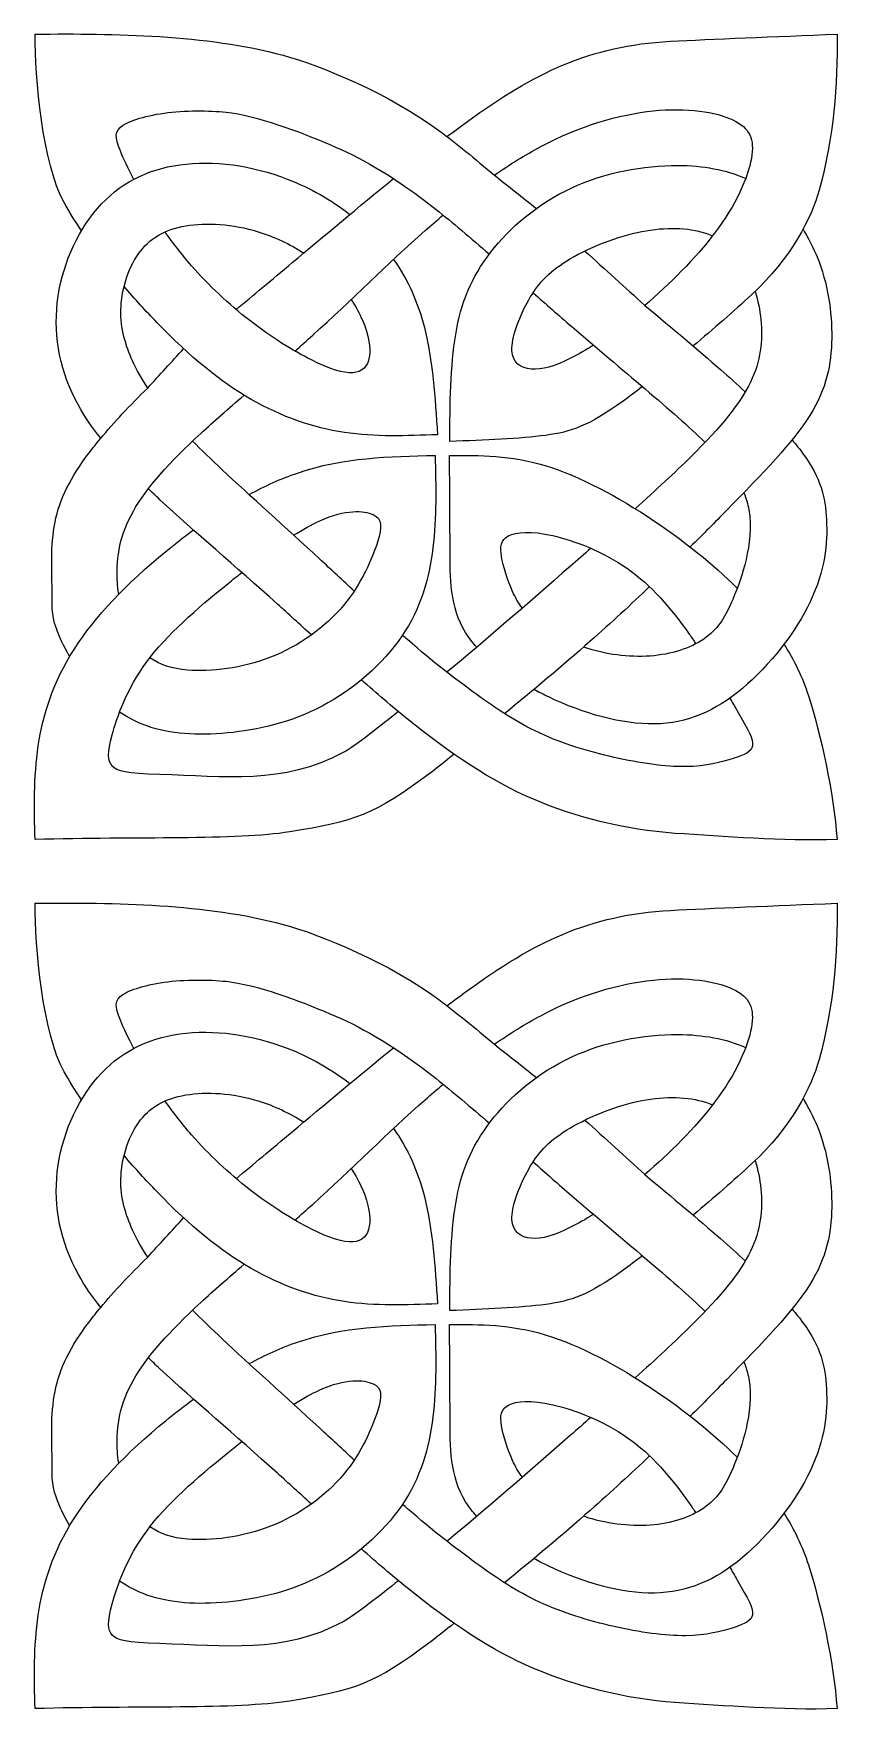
# Model space of a CAD drawing. Header units: millimetres. Extents: x 167 to 430, y 26 to 411.
# Drawn here: x 167 to 216.5, y 25.6 to 128.8 of the extents above; entities that cross this region are included whole.
import ezdxf

# ---------------------------------------------------------------- set-up
doc = ezdxf.new("R2010")
doc.units = ezdxf.units.MM
doc.layers.add('Default', color=7, linetype='Continuous')
doc.layers.add('DV1_Layer_1', color=7, linetype='Continuous')

# ---------------------------------------------------------------- blocks, each defined once
blk = doc.blocks.new('SE')
at = {"layer": 'DV1_Layer_1', "color": 7, "linetype": 'Continuous'}
for points, knots in [([(169.98, 116.69), (169.59, 117.27), (169.23, 117.86), (168.92, 118.42), (167.58, 120.84), (167.13, 126.07), (167.13, 128.79), (172.05, 128.83), (177.6, 128.77), (182.39, 127.49), (184.71, 126.87), (189.03, 125.06), (191.97, 122.86), (193.04, 122.07), (194.2, 121.12), (195.39, 120.11)], [0, 0, 0, 0, 0.166667, 0.166667, 0.166667, 0.333333, 0.333333, 0.333333, 0.5, 0.5, 0.5, 0.666667, 0.666667, 0.666667, 1, 1, 1, 1]), ([(192.47, 122.48), (192.91, 122.81), (193.33, 123.12), (193.74, 123.42), (197.81, 126.37), (201.22, 128.08), (206.22, 128.35), (208.73, 128.48), (212.6, 128.63), (216.47, 128.79), (216.5, 125.62), (216.27, 122.47), (215.37, 119.18), (214.92, 117.53), (213.64, 114.98), (211.21, 112.75), (210.13, 111.75), (208.87, 110.65), (207.62, 109.6)], [0, 0, 0, 0, 0.142857, 0.142857, 0.142857, 0.285714, 0.285714, 0.285714, 0.428571, 0.428571, 0.428571, 0.571429, 0.571429, 0.571429, 0.714286, 0.714286, 0.714286, 1, 1, 1, 1]), ([(173.2, 119.85), (172.86, 120.52), (172.57, 121.13), (172.38, 121.6), (172.03, 122.45), (172, 122.83), (172.54, 123.18), (173.09, 123.53), (174.23, 123.85), (175.55, 123.99), (176.87, 124.12), (178.37, 124.07), (179.23, 123.94), (181.22, 123.65), (183.82, 122.61), (185.62, 121.84), (187.42, 121.06), (189.39, 119.91), (191.8, 118), (192.82, 117.2), (193.92, 116.26), (195.08, 115.25)], [0, 0, 0, 0, 0.125, 0.125, 0.125, 0.25, 0.25, 0.25, 0.375, 0.375, 0.375, 0.5, 0.5, 0.5, 0.625, 0.625, 0.625, 0.75, 0.75, 0.75, 1, 1, 1, 1]), ([(195.39, 120.11), (196.33, 120.77), (197.28, 121.36), (198.24, 121.87), (200.64, 123.15), (203.06, 123.85), (207.25, 124.28), (209.02, 124), (210.06, 123.51), (211.1, 123.02), (211.41, 122.32), (211.2, 121.14), (210.99, 119.96), (210.27, 118.3), (208.93, 116.54), (207.77, 114.99), (206.12, 113.37), (204.65, 112.09)], [0, 0, 0, 0, 0.142857, 0.142857, 0.142857, 0.285714, 0.285714, 0.428571, 0.428571, 0.428571, 0.571429, 0.571429, 0.571429, 0.714286, 0.714286, 0.714286, 1, 1, 1, 1]), ([(171.17, 103.92), (170.64, 104.59), (170.18, 105.26), (169.8, 105.95), (168.69, 107.95), (168.26, 110.11), (168.5, 112.26), (168.74, 114.41), (169.65, 116.55), (170.97, 118.06), (172.28, 119.58), (173.99, 120.47), (176.04, 120.75), (178.09, 121.04), (180.47, 120.72), (182.65, 119.87), (184.05, 119.33), (185.36, 118.58), (186.5, 117.69)], [0, 0, 0, 0, 0.142857, 0.142857, 0.142857, 0.285714, 0.285714, 0.285714, 0.428571, 0.428571, 0.428571, 0.571429, 0.571429, 0.571429, 0.714286, 0.714286, 0.714286, 1, 1, 1, 1]), ([(179.5, 111.84), (180.54, 112.71), (181.68, 113.66), (182.95, 114.73), (184.85, 116.32), (187.05, 118.17), (189.19, 119.9)], [0, 0, 0, 0, 0.333333, 0.333333, 0.333333, 1, 1, 1, 1]), ([(204.5, 107.1), (204.08, 106.77), (203.68, 106.48), (203.32, 106.21), (201.15, 104.66), (200.13, 104.32), (198.54, 104.1), (196.96, 103.89), (194.8, 103.81), (192.64, 103.72), (192.66, 106.04), (192.68, 108.36), (193.01, 110.31), (193.33, 112.25), (193.97, 113.82), (195.15, 115.35), (196.33, 116.88), (198.06, 118.36), (200.12, 119.32), (202.18, 120.28), (204.58, 120.72), (206.68, 120.71), (208.24, 120.7), (209.64, 120.45), (210.85, 119.91)], [0, 0, 0, 0, 0.111111, 0.111111, 0.111111, 0.222222, 0.222222, 0.222222, 0.333333, 0.333333, 0.333333, 0.444444, 0.444444, 0.444444, 0.555556, 0.555556, 0.555556, 0.666667, 0.666667, 0.666667, 0.777778, 0.777778, 0.777778, 1, 1, 1, 1]), ([(183.12, 109.29), (183.48, 109.61), (183.85, 109.93), (184.21, 110.26), (186.6, 112.42), (188.82, 114.66), (191.13, 116.7), (191.5, 117.02), (191.87, 117.34), (192.24, 117.66)], [0, 0, 0, 0, 0.25, 0.25, 0.25, 0.5, 0.5, 0.5, 1, 1, 1, 1]), ([(174.06, 107.01), (173.69, 107.57), (173.39, 108.11), (173.13, 108.68), (172.7, 109.63), (172.38, 110.65), (172.41, 111.83), (172.44, 113), (172.82, 114.33), (173.49, 115.27), (174.15, 116.22), (175.11, 116.77), (176.4, 116.99), (177.68, 117.21), (179.3, 117.11), (180.85, 116.63), (181.84, 116.33), (182.81, 115.87), (183.66, 115.32)], [0, 0, 0, 0, 0.142857, 0.142857, 0.142857, 0.285714, 0.285714, 0.285714, 0.428571, 0.428571, 0.428571, 0.571429, 0.571429, 0.571429, 0.714286, 0.714286, 0.714286, 1, 1, 1, 1]), ([(186.58, 112.46), (186.87, 112.02), (187.09, 111.59), (187.27, 111.19), (187.69, 110.23), (187.79, 109.47), (187.69, 108.91), (187.59, 108.35), (187.27, 107.99), (186.69, 107.95), (186.1, 107.91), (185.24, 108.18), (184.13, 108.74), (183.01, 109.3), (181.64, 110.15), (180.34, 111.16), (179.04, 112.17), (177.81, 113.34), (176.76, 114.53), (176.16, 115.22), (175.63, 115.91), (175.13, 116.62)], [0, 0, 0, 0, 0.125, 0.125, 0.125, 0.25, 0.25, 0.25, 0.375, 0.375, 0.375, 0.5, 0.5, 0.5, 0.625, 0.625, 0.625, 0.75, 0.75, 0.75, 1, 1, 1, 1]), ([(201.48, 109.65), (200.99, 109.33), (200.54, 109.08), (200.12, 108.87), (199.09, 108.34), (198.31, 108.12), (197.66, 108.17), (197.01, 108.23), (196.51, 108.57), (196.47, 109.33), (196.44, 110.1), (196.88, 111.28), (197.4, 112.25), (197.92, 113.22), (198.52, 113.96), (199.63, 114.7), (200.74, 115.43), (202.37, 116.14), (203.89, 116.52), (205.4, 116.89), (206.81, 116.93), (207.95, 116.66), (208.26, 116.59), (208.54, 116.49), (208.81, 116.38)], [0, 0, 0, 0, 0.111111, 0.111111, 0.111111, 0.222222, 0.222222, 0.222222, 0.333333, 0.333333, 0.333333, 0.444444, 0.444444, 0.444444, 0.555556, 0.555556, 0.555556, 0.666667, 0.666667, 0.666667, 0.777778, 0.777778, 0.777778, 1, 1, 1, 1]), ([(214.38, 116.79), (214.61, 116.39), (215.07, 115.51), (215.24, 115.09), (215.91, 113.45), (216.16, 111.69), (216.14, 110.08), (216.12, 108.46), (215.83, 106.99), (214.79, 105.32), (213.74, 103.65), (211.94, 101.79), (209.66, 99.47), (208.97, 98.76), (208.23, 98.01), (207.44, 97.23)], [0, 0, 0, 0, 0.166667, 0.166667, 0.166667, 0.333333, 0.333333, 0.333333, 0.5, 0.5, 0.5, 0.666667, 0.666667, 0.666667, 1, 1, 1, 1]), ([(189.19, 114.93), (190.08, 113.66), (190.69, 112.28), (191.08, 110.74), (191.6, 108.72), (191.74, 106.43), (191.89, 104.14), (189.98, 104.07), (188.07, 103.99), (186.16, 104.28), (184.24, 104.57), (182.32, 105.23), (180.43, 106.31), (178.54, 107.4), (176.68, 108.91), (174.62, 111.05), (173.96, 111.73), (173.27, 112.48), (172.61, 113.26)], [0, 0, 0, 0, 0.142857, 0.142857, 0.142857, 0.285714, 0.285714, 0.285714, 0.428571, 0.428571, 0.428571, 0.571429, 0.571429, 0.571429, 0.714286, 0.714286, 0.714286, 1, 1, 1, 1]), ([(197.77, 112.87), (198.55, 112.19), (199.34, 111.49), (200.15, 110.79), (203.19, 108.17), (206.43, 105.55), (208.35, 103.67)], [0, 0, 0, 0, 0.333333, 0.333333, 0.333333, 1, 1, 1, 1]), ([(211.44, 112.96), (211.61, 112.39), (211.72, 111.8), (211.78, 111.22), (211.92, 109.92), (211.77, 108.68), (211.14, 107.37), (210.51, 106.07), (209.4, 104.69), (207.47, 102.78), (206.5, 101.82), (205.32, 100.73), (204.05, 99.58)], [0, 0, 0, 0, 0.2, 0.2, 0.2, 0.4, 0.4, 0.4, 0.6, 0.6, 0.6, 1, 1, 1, 1]), ([(204.65, 112.09), (206.39, 110.63), (207.9, 109.38), (209.3, 108.15), (209.83, 107.69), (210.34, 107.23), (210.82, 106.78)], [0, 0, 0, 0, 0.333333, 0.333333, 0.333333, 1, 1, 1, 1]), ([(169.26, 90.5), (168.9, 91.12), (168.62, 91.72), (168.44, 92.21), (168.11, 93.14), (168.19, 93.64), (168.18, 94.68), (168.17, 95.72), (168.07, 97.31), (168.36, 98.75), (168.64, 100.2), (169.32, 101.51), (170.45, 103.02), (170.68, 103.31), (170.91, 103.61), (171.17, 103.92), (171.97, 104.88), (172.94, 105.92), (174.06, 107.01)], [0, 0, 0, 0, 0.142857, 0.142857, 0.142857, 0.285714, 0.285714, 0.285714, 0.428571, 0.428571, 0.428571, 0.571429, 0.571429, 0.571429, 0.714286, 0.714286, 0.714286, 1, 1, 1, 1]), ([(172.28, 94.32), (172.23, 94.62), (172.2, 94.91), (172.19, 95.21), (172.11, 96.64), (172.37, 98), (173.18, 99.44), (174, 100.89), (175.37, 102.42), (177.33, 104.22), (178.13, 104.96), (179.04, 105.75), (179.99, 106.57)], [0, 0, 0, 0, 0.2, 0.2, 0.2, 0.4, 0.4, 0.4, 0.6, 0.6, 0.6, 1, 1, 1, 1]), ([(186.76, 94.52), (186.08, 95.16), (185.36, 95.82), (184.62, 96.51), (182.59, 98.38), (180.34, 100.39), (178.65, 101.98), (177.96, 102.63), (177.35, 103.22), (176.82, 103.75)], [0, 0, 0, 0, 0.25, 0.25, 0.25, 0.5, 0.5, 0.5, 1, 1, 1, 1]), ([(213.7, 103.82), (213.96, 103.52), (214.19, 103.23), (214.39, 102.95), (215.47, 101.46), (215.76, 100.32), (215.82, 98.9), (215.89, 97.48), (215.73, 95.77), (214.83, 93.89), (213.94, 92), (212.32, 89.93), (210.65, 88.53), (208.98, 87.12), (207.26, 86.38), (205.24, 86.34), (203.22, 86.31), (200.88, 86.98), (198.73, 88), (198.42, 88.15), (198.11, 88.3), (197.82, 88.46)], [0, 0, 0, 0, 0.125, 0.125, 0.125, 0.25, 0.25, 0.25, 0.375, 0.375, 0.375, 0.5, 0.5, 0.5, 0.625, 0.625, 0.625, 0.75, 0.75, 0.75, 1, 1, 1, 1]), ([(180.3, 100.46), (181.28, 100.99), (182.27, 101.44), (183.27, 101.78), (186.11, 102.75), (188.93, 102.81), (191.74, 102.86), (191.79, 100.96), (191.84, 99.05), (191.6, 97.17), (191.37, 95.29), (190.86, 93.45), (189.7, 91.74), (188.53, 90.03), (186.72, 88.46), (184.79, 87.44), (182.87, 86.43), (180.82, 85.96), (178.96, 85.79), (177.1, 85.61), (175.43, 85.72), (174.01, 86.22), (173.4, 86.44), (172.85, 86.73), (172.33, 87.07)], [0, 0, 0, 0, 0.111111, 0.111111, 0.111111, 0.222222, 0.222222, 0.222222, 0.333333, 0.333333, 0.333333, 0.444444, 0.444444, 0.444444, 0.555556, 0.555556, 0.555556, 0.666667, 0.666667, 0.666667, 0.777778, 0.777778, 0.777778, 1, 1, 1, 1]), ([(194.31, 91.06), (194.04, 91.35), (193.82, 91.65), (193.62, 91.96), (192.65, 93.53), (192.66, 95.33), (192.66, 97.18), (192.66, 99.03), (192.64, 100.95), (192.63, 102.87), (194.51, 102.87), (196.38, 102.88), (200.64, 101.6), (203.02, 100.3), (205.2, 98.85), (207.09, 97.58), (208.83, 96.19), (210.33, 94.7)], [0, 0, 0, 0, 0.142857, 0.142857, 0.142857, 0.285714, 0.285714, 0.285714, 0.428571, 0.428571, 0.428571, 0.571429, 0.571429, 0.714286, 0.714286, 0.714286, 1, 1, 1, 1]), ([(184.13, 91.82), (183.43, 92.46), (182.73, 93.1), (182.04, 93.72), (179.43, 96.06), (176.94, 98.17), (174.81, 100.14), (174.57, 100.37), (174.33, 100.59), (174.1, 100.81)], [0, 0, 0, 0, 0.25, 0.25, 0.25, 0.5, 0.5, 0.5, 1, 1, 1, 1]), ([(210.74, 100.57), (210.89, 100.21), (210.98, 99.87), (211.04, 99.53), (211.23, 98.45), (211.09, 97.39), (210.87, 96.47), (210.66, 95.55), (210.38, 94.78), (210.05, 93.99), (209.71, 93.21), (209.32, 92.41), (207.82, 91.17), (206.72, 90.74), (205.45, 90.57), (204.18, 90.41), (202.74, 90.52), (201.41, 90.9), (201.23, 90.95), (201.05, 91.01), (200.88, 91.07)], [0, 0, 0, 0, 0.125, 0.125, 0.125, 0.25, 0.25, 0.25, 0.375, 0.375, 0.375, 0.5, 0.5, 0.625, 0.625, 0.625, 0.75, 0.75, 0.75, 1, 1, 1, 1]), ([(183.04, 97.95), (183.61, 98.31), (184.15, 98.62), (184.65, 98.84), (186.24, 99.57), (187.36, 99.48), (187.93, 99.22), (188.49, 98.95), (188.5, 98.51), (188.19, 97.52), (187.88, 96.53), (187.24, 94.99), (186.11, 93.64), (184.98, 92.29), (183.37, 91.13), (181.61, 90.45), (179.85, 89.76), (177.95, 89.53), (176.51, 89.66), (175.55, 89.74), (174.8, 89.98), (174.2, 90.42)], [0, 0, 0, 0, 0.125, 0.125, 0.125, 0.25, 0.25, 0.25, 0.375, 0.375, 0.375, 0.5, 0.5, 0.5, 0.625, 0.625, 0.625, 0.75, 0.75, 0.75, 1, 1, 1, 1]), ([(192.91, 84.48), (192.4, 84.08), (191.93, 83.69), (191.49, 83.36), (187.95, 80.7), (186.78, 80.35), (182.8, 79.7), (179.55, 79.17), (173.32, 79.41), (167.13, 79.23), (167.08, 81.14), (167.04, 83.04), (167.33, 84.99), (167.62, 86.93), (168.24, 88.92), (169.53, 90.93), (170.82, 92.94), (172.76, 94.99), (175.17, 96.95), (175.72, 97.4), (176.29, 97.85), (176.88, 98.28)], [0, 0, 0, 0, 0.125, 0.125, 0.125, 0.25, 0.25, 0.25, 0.375, 0.375, 0.375, 0.5, 0.5, 0.5, 0.625, 0.625, 0.625, 0.75, 0.75, 0.75, 1, 1, 1, 1]), ([(197.11, 93.47), (196.86, 93.79), (196.68, 94.13), (196.51, 94.49), (196.19, 95.21), (195.93, 96.02), (195.83, 96.64), (195.73, 97.25), (195.77, 97.66), (196.25, 97.91), (196.73, 98.15), (197.64, 98.24), (198.98, 97.93), (200.33, 97.63), (202.1, 96.94), (203.58, 95.9), (205.06, 94.86), (206.24, 93.48), (207.38, 91.87), (207.51, 91.67), (207.65, 91.48), (207.78, 91.28)], [0, 0, 0, 0, 0.125, 0.125, 0.125, 0.25, 0.25, 0.25, 0.375, 0.375, 0.375, 0.5, 0.5, 0.5, 0.625, 0.625, 0.625, 0.75, 0.75, 0.75, 1, 1, 1, 1]), ([(201.32, 97.15), (200.91, 96.78), (200.49, 96.42), (200.07, 96.05), (197.39, 93.7), (194.76, 91.42), (192.47, 89.52)], [0, 0, 0, 0, 0.333333, 0.333333, 0.333333, 1, 1, 1, 1]), ([(189.48, 87.1), (188.45, 86.29), (186.88, 85), (186.09, 84.58), (182.4, 82.59), (178.76, 83.11), (174.81, 83.23), (172.73, 83.3), (172.17, 83.43), (171.88, 83.75), (171.59, 84.07), (171.58, 84.56), (171.88, 85.67), (172.17, 86.78), (172.78, 88.5), (174, 90.16), (175.22, 91.82), (177.06, 93.42), (179.02, 94.99), (179.29, 95.21), (179.57, 95.44), (179.85, 95.66)], [0, 0, 0, 0, 0.125, 0.125, 0.125, 0.25, 0.25, 0.25, 0.375, 0.375, 0.375, 0.5, 0.5, 0.5, 0.625, 0.625, 0.625, 0.75, 0.75, 0.75, 1, 1, 1, 1]), ([(204.94, 94.79), (203.81, 93.71), (202.59, 92.58), (201.28, 91.43), (199.59, 89.93), (197.75, 88.39), (196.02, 86.97)], [0, 0, 0, 0, 0.333333, 0.333333, 0.333333, 1, 1, 1, 1]), ([(213.2, 91.25), (213.82, 90.29), (214.33, 89.24), (214.71, 88.07), (215.47, 85.7), (216.26, 82.13), (216.47, 79.23), (213.07, 79.12), (209.52, 79.41), (206.5, 79.61), (203.47, 79.82), (200.39, 80.6), (197.79, 81.71), (195.2, 82.82), (192.66, 84.52), (190.02, 86.66), (189.1, 87.41), (188.15, 88.22), (187.21, 89.05)], [0, 0, 0, 0, 0.142857, 0.142857, 0.142857, 0.285714, 0.285714, 0.285714, 0.428571, 0.428571, 0.428571, 0.571429, 0.571429, 0.571429, 0.714286, 0.714286, 0.714286, 1, 1, 1, 1]), ([(209.87, 87.93), (210.03, 87.66), (210.18, 87.41), (210.31, 87.18), (211.01, 85.97), (211.33, 85.39), (211.21, 84.62), (210.78, 84.44), (210.08, 84.21), (209.38, 83.99), (208.42, 83.73), (205.89, 83.7), (204.33, 83.93), (202.75, 84.28), (201.17, 84.64), (199.57, 85.13), (196.75, 86.44), (195.53, 87.26), (194.25, 88.19), (192.97, 89.11), (191.63, 90.15), (190.05, 91.53), (189.94, 91.62), (189.84, 91.71), (189.74, 91.8)], [0, 0, 0, 0, 0.1, 0.1, 0.1, 0.2, 0.2, 0.3, 0.3, 0.3, 0.4, 0.4, 0.5, 0.5, 0.5, 0.6, 0.6, 0.7, 0.7, 0.7, 0.8, 0.8, 0.8, 1, 1, 1, 1]), ([(169.98, 63.21), (169.59, 63.8), (169.23, 64.38), (168.92, 64.94), (167.58, 67.36), (167.13, 72.59), (167.13, 75.31), (172.05, 75.35), (177.6, 75.29), (182.39, 74.01), (184.71, 73.39), (189.03, 71.58), (191.97, 69.38), (193.04, 68.59), (194.2, 67.64), (195.39, 66.63)], [0, 0, 0, 0, 0.166667, 0.166667, 0.166667, 0.333333, 0.333333, 0.333333, 0.5, 0.5, 0.5, 0.666667, 0.666667, 0.666667, 1, 1, 1, 1]), ([(192.47, 69), (192.91, 69.33), (193.33, 69.64), (193.74, 69.94), (197.81, 72.89), (201.22, 74.6), (206.22, 74.87), (208.73, 75), (212.6, 75.16), (216.47, 75.31), (216.5, 72.15), (216.27, 68.99), (215.37, 65.7), (214.92, 64.05), (213.64, 61.5), (211.21, 59.27), (210.13, 58.27), (208.87, 57.17), (207.62, 56.12)], [0, 0, 0, 0, 0.142857, 0.142857, 0.142857, 0.285714, 0.285714, 0.285714, 0.428571, 0.428571, 0.428571, 0.571429, 0.571429, 0.571429, 0.714286, 0.714286, 0.714286, 1, 1, 1, 1]), ([(173.2, 66.37), (172.86, 67.04), (172.57, 67.66), (172.38, 68.12), (172.03, 68.97), (172, 69.35), (172.54, 69.7), (173.09, 70.05), (174.23, 70.37), (176.87, 70.64), (178.37, 70.59), (179.23, 70.46), (181.22, 70.17), (183.82, 69.14), (185.62, 68.36), (187.42, 67.58), (189.39, 66.43), (191.8, 64.52), (192.82, 63.72), (193.92, 62.78), (195.08, 61.77)], [0, 0, 0, 0, 0.125, 0.125, 0.125, 0.25, 0.25, 0.25, 0.375, 0.375, 0.5, 0.5, 0.5, 0.625, 0.625, 0.625, 0.75, 0.75, 0.75, 1, 1, 1, 1]), ([(195.39, 66.63), (196.33, 67.29), (197.28, 67.88), (198.24, 68.39), (200.64, 69.67), (203.06, 70.37), (205.15, 70.58), (207.25, 70.8), (209.02, 70.52), (210.06, 70.03), (211.1, 69.54), (211.41, 68.84), (211.2, 67.66), (210.99, 66.49), (210.27, 64.82), (208.93, 63.06), (207.77, 61.51), (206.12, 59.89), (204.65, 58.61)], [0, 0, 0, 0, 0.142857, 0.142857, 0.142857, 0.285714, 0.285714, 0.285714, 0.428571, 0.428571, 0.428571, 0.571429, 0.571429, 0.571429, 0.714286, 0.714286, 0.714286, 1, 1, 1, 1]), ([(171.17, 50.44), (170.64, 51.11), (170.18, 51.78), (169.8, 52.47), (168.69, 54.47), (168.26, 56.63), (168.5, 58.78), (168.74, 60.93), (169.65, 63.07), (170.97, 64.58), (172.28, 66.1), (173.99, 66.99), (176.04, 67.27), (178.09, 67.56), (180.47, 67.24), (182.65, 66.39), (184.05, 65.85), (185.36, 65.1), (186.5, 64.21)], [0, 0, 0, 0, 0.142857, 0.142857, 0.142857, 0.285714, 0.285714, 0.285714, 0.428571, 0.428571, 0.428571, 0.571429, 0.571429, 0.571429, 0.714286, 0.714286, 0.714286, 1, 1, 1, 1]), ([(204.5, 53.62), (204.08, 53.29), (203.68, 53), (203.32, 52.73), (201.15, 51.18), (200.13, 50.84), (196.96, 50.41), (194.8, 50.33), (192.64, 50.24), (192.66, 52.56), (192.68, 54.88), (193.01, 56.83), (193.33, 58.77), (193.97, 60.34), (195.15, 61.87), (196.33, 63.4), (198.06, 64.88), (200.12, 65.84), (202.18, 66.8), (204.58, 67.24), (206.68, 67.23), (208.24, 67.23), (209.64, 66.97), (210.85, 66.43)], [0, 0, 0, 0, 0.111111, 0.111111, 0.111111, 0.222222, 0.222222, 0.333333, 0.333333, 0.333333, 0.444444, 0.444444, 0.444444, 0.555556, 0.555556, 0.555556, 0.666667, 0.666667, 0.666667, 0.777778, 0.777778, 0.777778, 1, 1, 1, 1]), ([(179.5, 58.36), (180.54, 59.23), (181.68, 60.18), (182.95, 61.25), (184.85, 62.84), (187.05, 64.69), (189.19, 66.42)], [0, 0, 0, 0, 0.333333, 0.333333, 0.333333, 1, 1, 1, 1]), ([(183.12, 55.81), (183.48, 56.13), (183.85, 56.46), (184.21, 56.78), (186.6, 58.94), (188.82, 61.18), (191.13, 63.22), (191.5, 63.54), (191.87, 63.86), (192.24, 64.18)], [0, 0, 0, 0, 0.25, 0.25, 0.25, 0.5, 0.5, 0.5, 1, 1, 1, 1]), ([(174.06, 53.53), (173.69, 54.09), (173.39, 54.63), (173.13, 55.2), (172.7, 56.15), (172.38, 57.17), (172.41, 58.35), (172.44, 59.52), (172.82, 60.85), (173.49, 61.8), (174.15, 62.74), (175.11, 63.29), (176.4, 63.51), (177.68, 63.73), (179.3, 63.63), (180.85, 63.15), (181.84, 62.85), (182.81, 62.39), (183.66, 61.84)], [0, 0, 0, 0, 0.142857, 0.142857, 0.142857, 0.285714, 0.285714, 0.285714, 0.428571, 0.428571, 0.428571, 0.571429, 0.571429, 0.571429, 0.714286, 0.714286, 0.714286, 1, 1, 1, 1]), ([(186.58, 58.98), (186.87, 58.54), (187.09, 58.11), (187.27, 57.71), (187.69, 56.76), (187.79, 55.99), (187.69, 55.43), (187.59, 54.87), (187.27, 54.51), (186.69, 54.47), (186.1, 54.43), (185.24, 54.7), (184.13, 55.26), (183.01, 55.82), (181.64, 56.67), (180.34, 57.68), (179.04, 58.69), (177.81, 59.86), (176.76, 61.05), (176.16, 61.74), (175.63, 62.44), (175.13, 63.14)], [0, 0, 0, 0, 0.125, 0.125, 0.125, 0.25, 0.25, 0.25, 0.375, 0.375, 0.375, 0.5, 0.5, 0.5, 0.625, 0.625, 0.625, 0.75, 0.75, 0.75, 1, 1, 1, 1]), ([(201.48, 56.17), (200.99, 55.85), (200.54, 55.6), (200.12, 55.39), (199.09, 54.86), (198.31, 54.64), (197.66, 54.69), (197.01, 54.75), (196.51, 55.09), (196.47, 55.85), (196.44, 56.62), (196.88, 57.8), (197.4, 58.77), (197.92, 59.74), (198.52, 60.48), (199.63, 61.22), (200.74, 61.95), (202.37, 62.66), (203.89, 63.04), (205.4, 63.41), (206.81, 63.45), (207.95, 63.18), (208.26, 63.11), (208.54, 63.02), (208.81, 62.9)], [0, 0, 0, 0, 0.111111, 0.111111, 0.111111, 0.222222, 0.222222, 0.222222, 0.333333, 0.333333, 0.333333, 0.444444, 0.444444, 0.444444, 0.555556, 0.555556, 0.555556, 0.666667, 0.666667, 0.666667, 0.777778, 0.777778, 0.777778, 1, 1, 1, 1]), ([(214.38, 63.31), (214.61, 62.91), (215.07, 62.03), (215.24, 61.61), (215.91, 59.97), (216.16, 58.21), (216.14, 56.6), (216.12, 54.98), (215.83, 53.51), (214.79, 51.84), (213.74, 50.17), (211.94, 48.31), (209.66, 45.99), (208.97, 45.28), (208.23, 44.53), (207.44, 43.75)], [0, 0, 0, 0, 0.166667, 0.166667, 0.166667, 0.333333, 0.333333, 0.333333, 0.5, 0.5, 0.5, 0.666667, 0.666667, 0.666667, 1, 1, 1, 1]), ([(189.19, 61.45), (190.08, 60.18), (190.69, 58.8), (191.08, 57.26), (191.6, 55.24), (191.74, 52.95), (191.89, 50.66), (189.98, 50.59), (188.07, 50.51), (186.16, 50.8), (184.24, 51.09), (182.32, 51.75), (180.43, 52.84), (178.54, 53.92), (176.68, 55.43), (174.62, 57.57), (173.96, 58.25), (173.27, 59), (172.61, 59.78)], [0, 0, 0, 0, 0.142857, 0.142857, 0.142857, 0.285714, 0.285714, 0.285714, 0.428571, 0.428571, 0.428571, 0.571429, 0.571429, 0.571429, 0.714286, 0.714286, 0.714286, 1, 1, 1, 1]), ([(197.77, 59.4), (198.55, 58.71), (199.34, 58.01), (200.15, 57.31), (203.19, 54.69), (206.43, 52.07), (208.35, 50.19)], [0, 0, 0, 0, 0.333333, 0.333333, 0.333333, 1, 1, 1, 1]), ([(211.44, 59.48), (211.61, 58.91), (211.72, 58.32), (211.78, 57.74), (211.92, 56.44), (211.77, 55.2), (211.14, 53.89), (210.51, 52.59), (209.4, 51.21), (207.47, 49.3), (206.5, 48.34), (205.32, 47.25), (204.05, 46.11)], [0, 0, 0, 0, 0.2, 0.2, 0.2, 0.4, 0.4, 0.4, 0.6, 0.6, 0.6, 1, 1, 1, 1]), ([(204.65, 58.61), (206.39, 57.15), (207.9, 55.9), (209.3, 54.67), (209.83, 54.21), (210.34, 53.75), (210.82, 53.3)], [0, 0, 0, 0, 0.333333, 0.333333, 0.333333, 1, 1, 1, 1]), ([(169.26, 37.02), (168.9, 37.64), (168.62, 38.24), (168.44, 38.73), (168.11, 39.66), (168.19, 40.16), (168.18, 41.2), (168.17, 42.25), (168.07, 43.83), (168.36, 45.27), (168.64, 46.72), (169.32, 48.03), (170.45, 49.54), (170.68, 49.83), (170.91, 50.13), (171.17, 50.44), (171.97, 51.41), (172.94, 52.44), (174.06, 53.53)], [0, 0, 0, 0, 0.142857, 0.142857, 0.142857, 0.285714, 0.285714, 0.285714, 0.428571, 0.428571, 0.428571, 0.571429, 0.571429, 0.571429, 0.714286, 0.714286, 0.714286, 1, 1, 1, 1]), ([(172.28, 40.84), (172.23, 41.14), (172.2, 41.43), (172.19, 41.73), (172.11, 43.16), (172.37, 44.52), (173.18, 45.96), (174, 47.41), (175.37, 48.94), (177.33, 50.74), (178.13, 51.49), (179.04, 52.27), (179.99, 53.1)], [0, 0, 0, 0, 0.2, 0.2, 0.2, 0.4, 0.4, 0.4, 0.6, 0.6, 0.6, 1, 1, 1, 1]), ([(186.76, 41.04), (186.08, 41.68), (185.36, 42.34), (184.62, 43.03), (182.59, 44.9), (180.34, 46.91), (178.65, 48.5), (177.96, 49.16), (177.35, 49.74), (176.82, 50.27)], [0, 0, 0, 0, 0.25, 0.25, 0.25, 0.5, 0.5, 0.5, 1, 1, 1, 1]), ([(213.7, 50.34), (213.96, 50.04), (214.19, 49.75), (214.39, 49.47), (215.47, 47.98), (215.76, 46.84), (215.82, 45.42), (215.89, 44), (215.73, 42.29), (214.83, 40.41), (213.94, 38.52), (212.32, 36.45), (208.98, 33.64), (207.26, 32.9), (205.24, 32.86), (203.22, 32.83), (200.88, 33.5), (198.73, 34.52), (198.42, 34.67), (198.11, 34.82), (197.82, 34.98)], [0, 0, 0, 0, 0.125, 0.125, 0.125, 0.25, 0.25, 0.25, 0.375, 0.375, 0.375, 0.5, 0.5, 0.625, 0.625, 0.625, 0.75, 0.75, 0.75, 1, 1, 1, 1]), ([(180.3, 46.98), (181.28, 47.51), (182.27, 47.96), (183.27, 48.3), (186.11, 49.27), (188.93, 49.33), (191.74, 49.38), (191.79, 47.48), (191.84, 45.57), (191.6, 43.69), (191.37, 41.81), (190.86, 39.97), (189.7, 38.26), (188.53, 36.55), (186.72, 34.98), (184.79, 33.96), (182.87, 32.95), (180.82, 32.48), (178.96, 32.31), (177.1, 32.13), (175.43, 32.24), (174.01, 32.74), (173.4, 32.96), (172.85, 33.25), (172.33, 33.6)], [0, 0, 0, 0, 0.111111, 0.111111, 0.111111, 0.222222, 0.222222, 0.222222, 0.333333, 0.333333, 0.333333, 0.444444, 0.444444, 0.444444, 0.555556, 0.555556, 0.555556, 0.666667, 0.666667, 0.666667, 0.777778, 0.777778, 0.777778, 1, 1, 1, 1]), ([(194.31, 37.58), (194.04, 37.87), (193.82, 38.17), (193.62, 38.48), (192.65, 40.05), (192.66, 41.85), (192.66, 43.7), (192.66, 45.55), (192.64, 47.47), (192.63, 49.39), (194.51, 49.4), (196.38, 49.4), (198.51, 48.76), (200.64, 48.12), (203.02, 46.83), (205.2, 45.37), (207.09, 44.1), (208.83, 42.71), (210.33, 41.22)], [0, 0, 0, 0, 0.142857, 0.142857, 0.142857, 0.285714, 0.285714, 0.285714, 0.428571, 0.428571, 0.428571, 0.571429, 0.571429, 0.571429, 0.714286, 0.714286, 0.714286, 1, 1, 1, 1]), ([(184.13, 38.34), (183.43, 38.98), (182.73, 39.62), (182.04, 40.24), (179.43, 42.58), (176.94, 44.69), (174.81, 46.66), (174.57, 46.89), (174.33, 47.11), (174.1, 47.33)], [0, 0, 0, 0, 0.25, 0.25, 0.25, 0.5, 0.5, 0.5, 1, 1, 1, 1]), ([(210.74, 47.09), (210.89, 46.73), (210.98, 46.39), (211.04, 46.06), (211.23, 44.97), (211.09, 43.91), (210.87, 42.99), (210.66, 42.08), (210.38, 41.3), (210.05, 40.51), (209.71, 39.73), (209.32, 38.93), (207.82, 37.7), (206.72, 37.26), (205.45, 37.09), (204.18, 36.93), (202.74, 37.04), (201.41, 37.42), (201.23, 37.47), (201.05, 37.53), (200.88, 37.59)], [0, 0, 0, 0, 0.125, 0.125, 0.125, 0.25, 0.25, 0.25, 0.375, 0.375, 0.375, 0.5, 0.5, 0.625, 0.625, 0.625, 0.75, 0.75, 0.75, 1, 1, 1, 1]), ([(183.04, 44.47), (183.61, 44.83), (184.15, 45.14), (184.65, 45.36), (186.24, 46.09), (187.36, 46), (187.93, 45.74), (188.49, 45.47), (188.5, 45.03), (188.19, 44.04), (187.88, 43.05), (187.24, 41.51), (186.11, 40.16), (184.98, 38.81), (183.37, 37.66), (181.61, 36.97), (179.85, 36.28), (177.95, 36.06), (176.51, 36.18), (175.55, 36.26), (174.8, 36.5), (174.2, 36.94)], [0, 0, 0, 0, 0.125, 0.125, 0.125, 0.25, 0.25, 0.25, 0.375, 0.375, 0.375, 0.5, 0.5, 0.5, 0.625, 0.625, 0.625, 0.75, 0.75, 0.75, 1, 1, 1, 1]), ([(192.91, 31), (192.4, 30.6), (191.93, 30.21), (191.49, 29.88), (187.95, 27.22), (186.78, 26.87), (182.8, 26.22), (179.55, 25.69), (173.32, 25.93), (167.13, 25.75), (167.08, 27.66), (167.04, 29.56), (167.33, 31.51), (167.62, 33.45), (168.24, 35.44), (169.53, 37.45), (170.82, 39.46), (172.76, 41.51), (175.17, 43.47), (175.72, 43.92), (176.29, 44.37), (176.88, 44.8)], [0, 0, 0, 0, 0.125, 0.125, 0.125, 0.25, 0.25, 0.25, 0.375, 0.375, 0.375, 0.5, 0.5, 0.5, 0.625, 0.625, 0.625, 0.75, 0.75, 0.75, 1, 1, 1, 1]), ([(197.11, 39.99), (196.86, 40.31), (196.68, 40.65), (196.51, 41.02), (196.19, 41.73), (195.93, 42.54), (195.83, 43.16), (195.73, 43.77), (195.77, 44.18), (196.25, 44.43), (196.73, 44.68), (197.64, 44.76), (198.98, 44.45), (200.33, 44.15), (202.1, 43.46), (203.58, 42.42), (205.06, 41.39), (206.24, 40.01), (207.38, 38.39), (207.51, 38.19), (207.65, 38), (207.78, 37.8)], [0, 0, 0, 0, 0.125, 0.125, 0.125, 0.25, 0.25, 0.25, 0.375, 0.375, 0.375, 0.5, 0.5, 0.5, 0.625, 0.625, 0.625, 0.75, 0.75, 0.75, 1, 1, 1, 1]), ([(201.32, 43.67), (200.91, 43.3), (200.49, 42.94), (200.07, 42.57), (197.39, 40.22), (194.76, 37.94), (192.47, 36.04)], [0, 0, 0, 0, 0.333333, 0.333333, 0.333333, 1, 1, 1, 1]), ([(189.48, 33.62), (188.45, 32.81), (186.88, 31.52), (186.09, 31.1), (182.4, 29.11), (178.76, 29.63), (174.81, 29.75), (172.73, 29.82), (172.17, 29.95), (171.88, 30.27), (171.59, 30.59), (171.58, 31.08), (171.88, 32.19), (172.17, 33.3), (172.78, 35.02), (174, 36.68), (175.22, 38.34), (177.06, 39.94), (179.02, 41.51), (179.29, 41.74), (179.57, 41.96), (179.85, 42.18)], [0, 0, 0, 0, 0.125, 0.125, 0.125, 0.25, 0.25, 0.25, 0.375, 0.375, 0.375, 0.5, 0.5, 0.5, 0.625, 0.625, 0.625, 0.75, 0.75, 0.75, 1, 1, 1, 1]), ([(204.94, 41.31), (203.81, 40.23), (202.59, 39.1), (201.28, 37.95), (199.59, 36.45), (197.75, 34.91), (196.02, 33.5)], [0, 0, 0, 0, 0.333333, 0.333333, 0.333333, 1, 1, 1, 1]), ([(209.87, 34.45), (210.03, 34.18), (210.18, 33.93), (210.31, 33.7), (211.01, 32.49), (211.33, 31.91), (211.27, 31.53), (211.21, 31.14), (210.78, 30.96), (210.08, 30.73), (209.38, 30.51), (208.42, 30.25), (205.89, 30.22), (204.33, 30.45), (201.17, 31.16), (199.57, 31.65), (196.75, 32.96), (195.53, 33.78), (194.25, 34.71), (192.97, 35.64), (191.63, 36.67), (190.05, 38.05), (189.94, 38.14), (189.84, 38.23), (189.74, 38.32)], [0, 0, 0, 0, 0.1, 0.1, 0.1, 0.2, 0.2, 0.2, 0.3, 0.3, 0.3, 0.4, 0.4, 0.5, 0.5, 0.6, 0.6, 0.7, 0.7, 0.7, 0.8, 0.8, 0.8, 1, 1, 1, 1]), ([(213.2, 37.77), (213.82, 36.81), (214.33, 35.76), (214.71, 34.59), (215.47, 32.22), (216.26, 28.65), (216.47, 25.75), (213.07, 25.64), (209.52, 25.93), (206.5, 26.13), (203.47, 26.34), (200.39, 27.12), (197.79, 28.23), (195.2, 29.34), (192.66, 31.04), (190.02, 33.18), (189.1, 33.93), (188.15, 34.74), (187.21, 35.58)], [0, 0, 0, 0, 0.142857, 0.142857, 0.142857, 0.285714, 0.285714, 0.285714, 0.428571, 0.428571, 0.428571, 0.571429, 0.571429, 0.571429, 0.714286, 0.714286, 0.714286, 1, 1, 1, 1])]:
    blk.add_open_spline(points, degree=3, knots=knots, dxfattribs=at)
for points in [[(195.39, 120.11), (196.25, 119.43), (197.12, 118.74), (197.98, 118.06)], [(195.39, 120.11), (196.25, 119.43), (197.12, 118.74), (197.98, 118.06)], [(200.96, 115.44), (202.19, 114.32), (203.42, 113.21), (204.65, 112.09)], [(200.96, 115.44), (202.19, 114.32), (203.42, 113.21), (204.65, 112.09)], [(200.96, 115.44), (202.19, 114.32), (203.42, 113.21), (204.65, 112.09)], [(200.96, 115.44), (202.19, 114.32), (203.42, 113.21), (204.65, 112.09)], [(174.06, 107.01), (174.79, 107.82), (175.53, 108.62), (176.27, 109.43)], [(195.39, 66.63), (196.25, 65.95), (197.12, 65.27), (197.98, 64.58)], [(195.39, 66.63), (196.25, 65.95), (197.12, 65.27), (197.98, 64.58)], [(200.96, 61.97), (202.19, 60.85), (203.42, 59.73), (204.65, 58.61)], [(200.96, 61.97), (202.19, 60.85), (203.42, 59.73), (204.65, 58.61)], [(200.96, 61.97), (202.19, 60.85), (203.42, 59.73), (204.65, 58.61)], [(200.96, 61.97), (202.19, 60.85), (203.42, 59.73), (204.65, 58.61)], [(174.06, 53.53), (174.79, 54.34), (175.53, 55.14), (176.27, 55.95)]]:
    blk.add_open_spline(points, degree=3, dxfattribs=at)

msp = doc.modelspace()

# ---------------------------------------------------------------- block references
at = {"layer": 'Default'}
msp.add_blockref('SE', (0, 0), dxfattribs=at)

doc.saveas('drawing.dxf')
